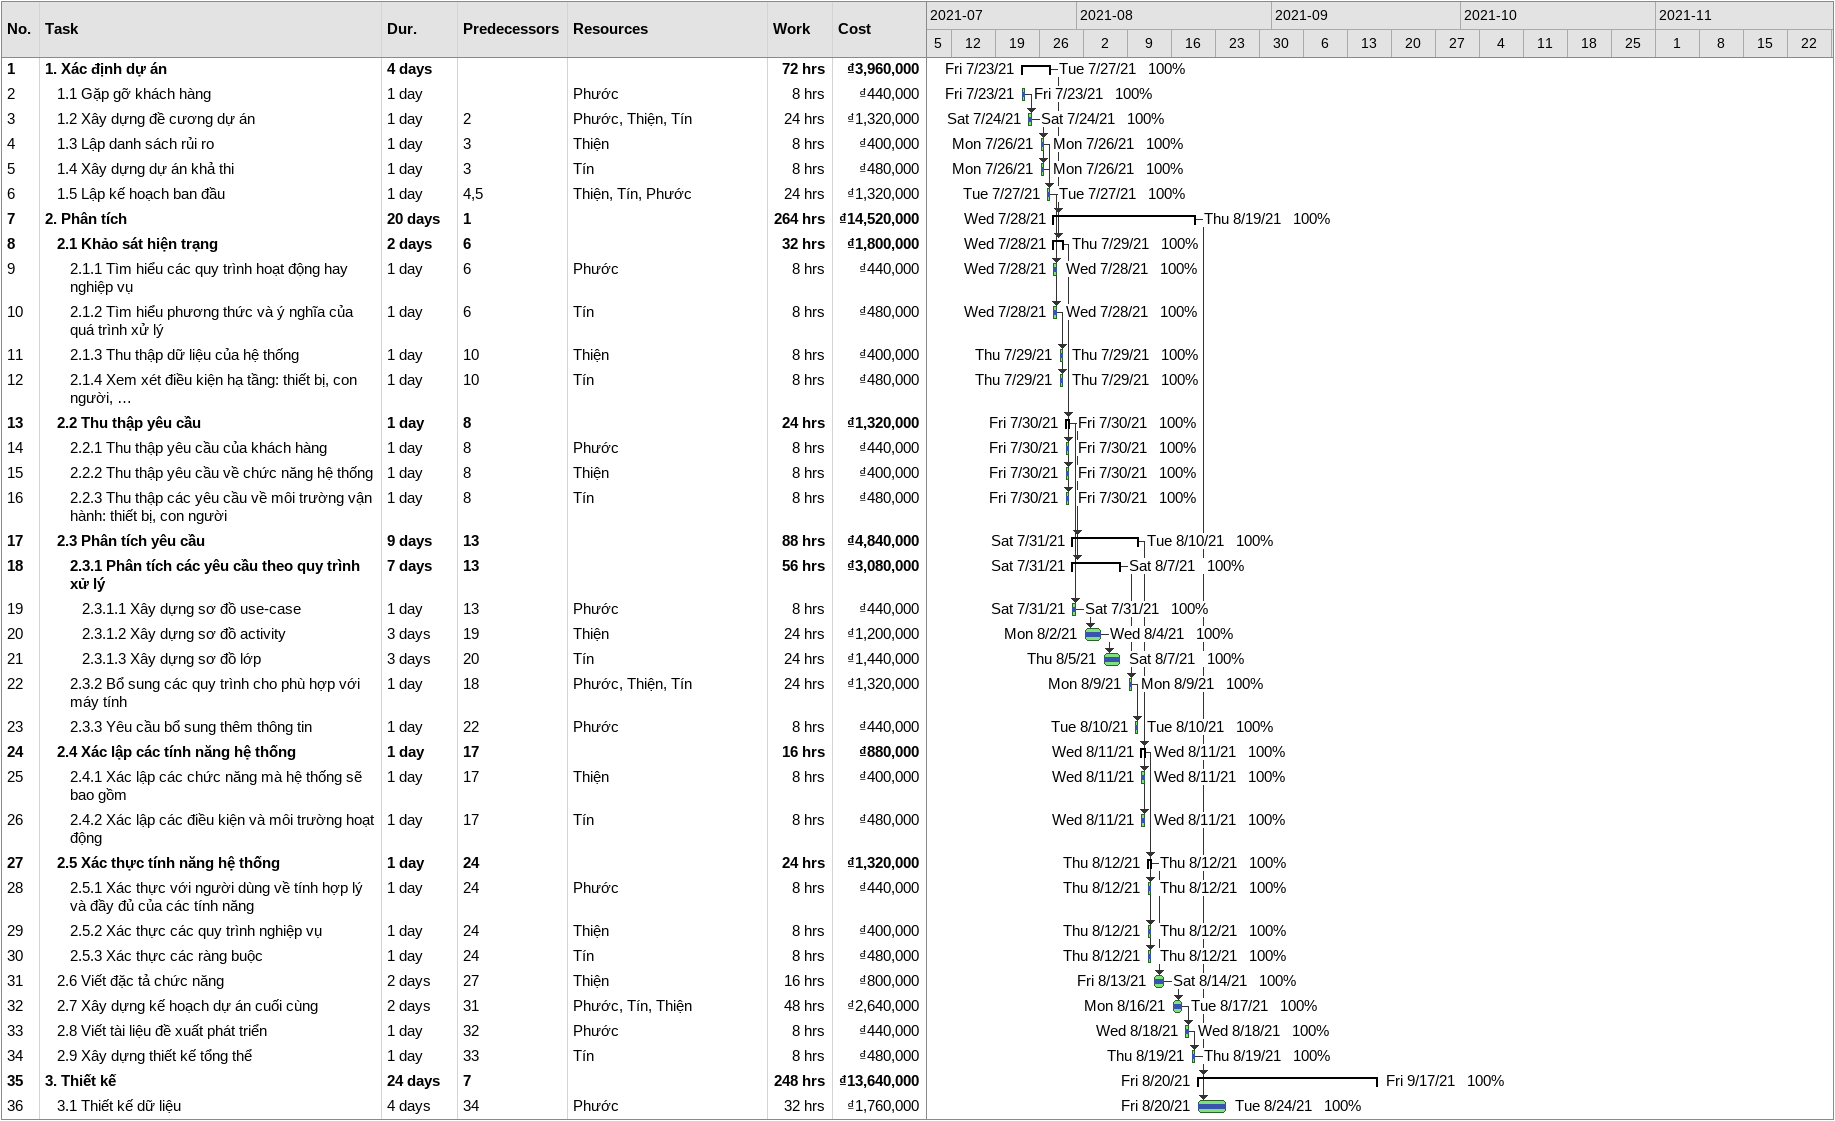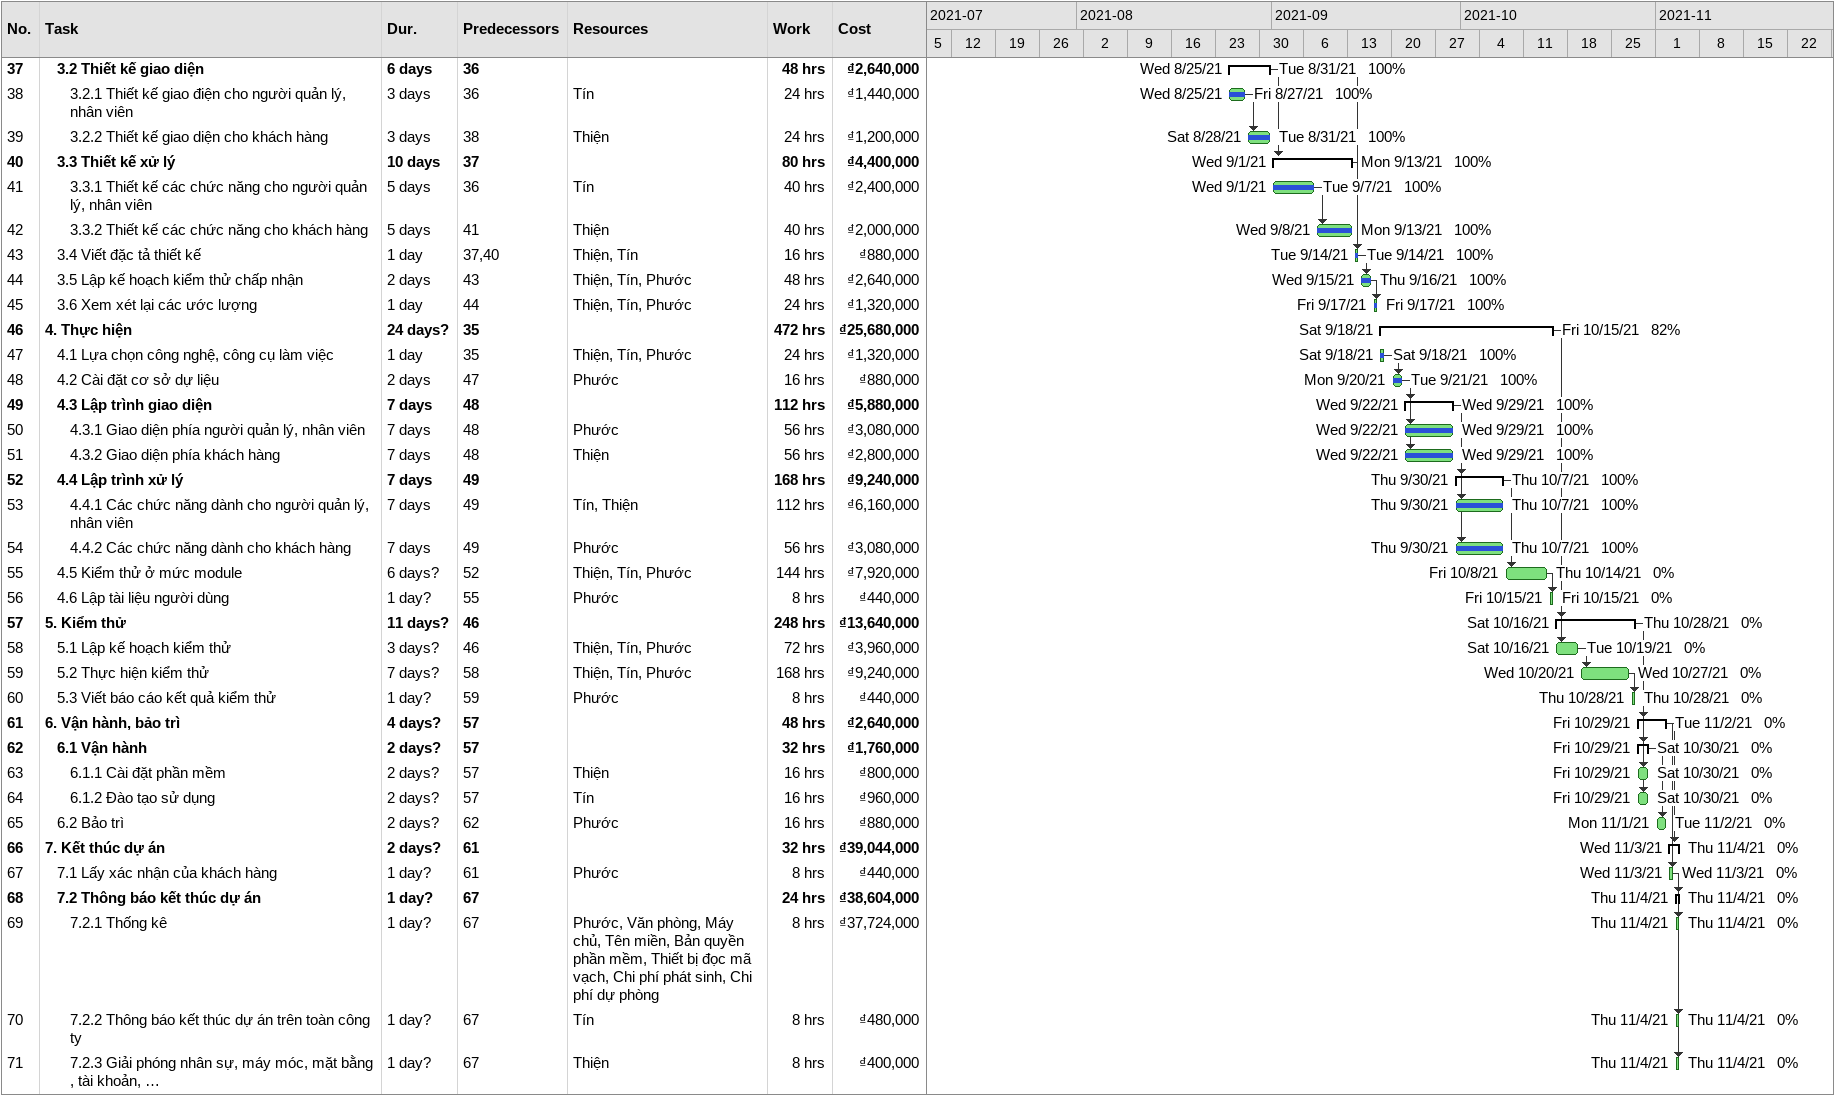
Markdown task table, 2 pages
| ID | Level | Task | Duration | Start | Finish | Predecessors | Resources | % complete | Work (h) | Cost (₫) |
|---|---|---|---|---|---|---|---|---|---|---|
| 1 | 1 | **1. Xác định dự án** | 4d | 2021-07-23 | 2021-07-27 |  |  | 100 | 72 | 3960000 |
| 2 | 2 | 1.1 Gặp gỡ khách hàng | 1d | 2021-07-23 | 2021-07-23 |  | Phước | 100 | 8 | 440000 |
| 3 | 2 | 1.2 Xây dựng đề cương dự án | 1d | 2021-07-24 | 2021-07-24 | 2 | Phước, Thiện, Tín | 100 | 24 | 1320000 |
| 4 | 2 | 1.3 Lập danh sách rủi ro | 1d | 2021-07-26 | 2021-07-26 | 3 | Thiện | 100 | 8 | 400000 |
| 5 | 2 | 1.4 Xây dựng dự án khả thi | 1d | 2021-07-26 | 2021-07-26 | 3 | Tín | 100 | 8 | 480000 |
| 6 | 2 | 1.5 Lập kế hoạch ban đầu | 1d | 2021-07-27 | 2021-07-27 | 4, 5 | Thiện, Tín, Phước | 100 | 24 | 1320000 |
| 7 | 1 | **2. Phân tích** | 20d | 2021-07-28 | 2021-08-19 | 1 |  | 100 | 264 | 14520000 |
| 8 | 2 | **2.1 Khảo sát hiện trạng** | 2d | 2021-07-28 | 2021-07-29 | 6 |  | 100 | 32 | 1800000 |
| 9 | 3 | 2.1.1 Tìm hiểu các quy trình hoạt động hay nghiệp vụ | 1d | 2021-07-28 | 2021-07-28 | 6 | Phước | 100 | 8 | 440000 |
| 10 | 3 | 2.1.2 Tìm hiểu phương thức và ý nghĩa của quá trình xử lý | 1d | 2021-07-28 | 2021-07-28 | 6 | Tín | 100 | 8 | 480000 |
| 11 | 3 | 2.1.3 Thu thập dữ liệu của hệ thống | 1d | 2021-07-29 | 2021-07-29 | 10 | Thiện | 100 | 8 | 400000 |
| 12 | 3 | 2.1.4 Xem xét điều kiện hạ tầng: thiết bị, con người, … | 1d | 2021-07-29 | 2021-07-29 | 10 | Tín | 100 | 8 | 480000 |
| 13 | 2 | **2.2 Thu thập yêu cầu** | 1d | 2021-07-30 | 2021-07-30 | 8 |  | 100 | 24 | 1320000 |
| 14 | 3 | 2.2.1 Thu thập yêu cầu của khách hàng | 1d | 2021-07-30 | 2021-07-30 | 8 | Phước | 100 | 8 | 440000 |
| 15 | 3 | 2.2.2 Thu thập yêu cầu về chức năng hệ thống | 1d | 2021-07-30 | 2021-07-30 | 8 | Thiện | 100 | 8 | 400000 |
| 16 | 3 | 2.2.3 Thu thập các yêu cầu về môi trường vận hành: thiết bị, con người | 1d | 2021-07-30 | 2021-07-30 | 8 | Tín | 100 | 8 | 480000 |
| 17 | 2 | **2.3 Phân tích yêu cầu** | 9d | 2021-07-31 | 2021-08-10 | 13 |  | 100 | 88 | 4840000 |
| 18 | 3 | **2.3.1 Phân tích các yêu cầu theo quy trình xử lý** | 7d | 2021-07-31 | 2021-08-07 | 13 |  | 100 | 56 | 3080000 |
| 19 | 4 | 2.3.1.1 Xây dựng sơ đồ use-case | 1d | 2021-07-31 | 2021-07-31 | 13 | Phước | 100 | 8 | 440000 |
| 20 | 4 | 2.3.1.2 Xây dựng sơ đồ activity | 3d | 2021-08-02 | 2021-08-04 | 19 | Thiện | 100 | 24 | 1200000 |
| 21 | 4 | 2.3.1.3 Xây dựng sơ đồ lớp | 3d | 2021-08-05 | 2021-08-07 | 20 | Tín | 100 | 24 | 1440000 |
| 22 | 3 | 2.3.2 Bổ sung các quy trình cho phù hợp với máy tính | 1d | 2021-08-09 | 2021-08-09 | 18 | Phước, Thiện, Tín | 100 | 24 | 1320000 |
| 23 | 3 | 2.3.3 Yêu cầu bổ sung thêm thông tin | 1d | 2021-08-10 | 2021-08-10 | 22 | Phước | 100 | 8 | 440000 |
| 24 | 2 | **2.4 Xác lập các tính năng hệ thống** | 1d | 2021-08-11 | 2021-08-11 | 17 |  | 100 | 16 | 880000 |
| 25 | 3 | 2.4.1 Xác lập các chức năng mà hệ thống sẽ bao gồm | 1d | 2021-08-11 | 2021-08-11 | 17 | Thiện | 100 | 8 | 400000 |
| 26 | 3 | 2.4.2 Xác lập các điều kiện và môi trường hoạt động | 1d | 2021-08-11 | 2021-08-11 | 17 | Tín | 100 | 8 | 480000 |
| 27 | 2 | **2.5 Xác thực tính năng hệ thống** | 1d | 2021-08-12 | 2021-08-12 | 24 |  | 100 | 24 | 1320000 |
| 28 | 3 | 2.5.1 Xác thực với người dùng về tính hợp lý và đầy đủ của các tính năng | 1d | 2021-08-12 | 2021-08-12 | 24 | Phước | 100 | 8 | 440000 |
| 29 | 3 | 2.5.2 Xác thực các quy trình nghiệp vụ | 1d | 2021-08-12 | 2021-08-12 | 24 | Thiện | 100 | 8 | 400000 |
| 30 | 3 | 2.5.3 Xác thực các ràng buộc | 1d | 2021-08-12 | 2021-08-12 | 24 | Tín | 100 | 8 | 480000 |
| 31 | 2 | 2.6 Viết đặc tả chức năng | 2d | 2021-08-13 | 2021-08-14 | 27 | Thiện | 100 | 16 | 800000 |
| 32 | 2 | 2.7 Xây dựng kế hoạch dự án cuối cùng | 2d | 2021-08-16 | 2021-08-17 | 31 | Phước, Tín, Thiện | 100 | 48 | 2640000 |
| 33 | 2 | 2.8 Viết tài liệu đề xuất phát triển | 1d | 2021-08-18 | 2021-08-18 | 32 | Phước | 100 | 8 | 440000 |
| 34 | 2 | 2.9 Xây dựng thiết kế tổng thể | 1d | 2021-08-19 | 2021-08-19 | 33 | Tín | 100 | 8 | 480000 |
| 35 | 1 | **3. Thiết kế** | 24d | 2021-08-20 | 2021-09-17 | 7 |  | 100 | 248 | 13640000 |
| 36 | 2 | 3.1 Thiết kế dữ liệu | 4d | 2021-08-20 | 2021-08-24 | 34 | Phước | 100 | 32 | 1760000 |
| 37 | 2 | **3.2 Thiết kế giao diện** | 6d | 2021-08-25 | 2021-08-31 | 36 |  | 100 | 48 | 2640000 |
| 38 | 3 | 3.2.1 Thiết kế giao điện cho người quản lý, nhân viên | 3d | 2021-08-25 | 2021-08-27 | 36 | Tín | 100 | 24 | 1440000 |
| 39 | 3 | 3.2.2 Thiết kế giao diện cho khách hàng | 3d | 2021-08-28 | 2021-08-31 | 38 | Thiện | 100 | 24 | 1200000 |
| 40 | 2 | **3.3 Thiết kế xử lý** | 10d | 2021-09-01 | 2021-09-13 | 37 |  | 100 | 80 | 4400000 |
| 41 | 3 | 3.3.1 Thiết kế các chức năng cho người quản lý, nhân viên | 5d | 2021-09-01 | 2021-09-07 | 36 | Tín | 100 | 40 | 2400000 |
| 42 | 3 | 3.3.2 Thiết kế các chức năng cho khách hàng | 5d | 2021-09-08 | 2021-09-13 | 41 | Thiện | 100 | 40 | 2000000 |
| 43 | 2 | 3.4 Viết đặc tả thiết kế | 1d | 2021-09-14 | 2021-09-14 | 37, 40 | Thiện, Tín | 100 | 16 | 880000 |
| 44 | 2 | 3.5 Lập kế hoạch kiểm thử chấp nhận | 2d | 2021-09-15 | 2021-09-16 | 43 | Thiện, Tín, Phước | 100 | 48 | 2640000 |
| 45 | 2 | 3.6 Xem xét lại các ước lượng | 1d | 2021-09-17 | 2021-09-17 | 44 | Thiện, Tín, Phước | 100 | 24 | 1320000 |
| 46 | 1 | **4. Thực hiện** | 24d? | 2021-09-18 | 2021-10-15 | 35 |  | 82 | 472 | 25680000 |
| 47 | 2 | 4.1 Lựa chọn công nghệ, công cụ làm việc | 1d | 2021-09-18 | 2021-09-18 | 35 | Thiện, Tín, Phước | 100 | 24 | 1320000 |
| 48 | 2 | 4.2 Cài đặt cơ sở dự liệu | 2d | 2021-09-20 | 2021-09-21 | 47 | Phước | 100 | 16 | 880000 |
| 49 | 2 | **4.3 Lập trình giao diện** | 7d | 2021-09-22 | 2021-09-29 | 48 |  | 100 | 112 | 5880000 |
| 50 | 3 | 4.3.1 Giao diện phía người quản lý, nhân viên | 7d | 2021-09-22 | 2021-09-29 | 48 | Phước | 100 | 56 | 3080000 |
| 51 | 3 | 4.3.2 Giao diện phía khách hàng | 7d | 2021-09-22 | 2021-09-29 | 48 | Thiện | 100 | 56 | 2800000 |
| 52 | 2 | **4.4 Lập trình xử lý** | 7d | 2021-09-30 | 2021-10-07 | 49 |  | 100 | 168 | 9240000 |
| 53 | 3 | 4.4.1 Các chức năng dành cho người quản lý, nhân viên | 7d | 2021-09-30 | 2021-10-07 | 49 | Tín, Thiện | 100 | 112 | 6160000 |
| 54 | 3 | 4.4.2 Các chức năng dành cho khách hàng | 7d | 2021-09-30 | 2021-10-07 | 49 | Phước | 100 | 56 | 3080000 |
| 55 | 2 | 4.5 Kiểm thử ở mức module | 6d? | 2021-10-08 | 2021-10-14 | 52 | Thiện, Tín, Phước | 0 | 144 | 7920000 |
| 56 | 2 | 4.6 Lập tài liệu người dùng | 1d? | 2021-10-15 | 2021-10-15 | 55 | Phước | 0 | 8 | 440000 |
| 57 | 1 | **5. Kiểm thử** | 11d? | 2021-10-16 | 2021-10-28 | 46 |  | 0 | 248 | 13640000 |
| 58 | 2 | 5.1 Lập kế hoạch kiểm thử | 3d? | 2021-10-16 | 2021-10-19 | 46 | Thiện, Tín, Phước | 0 | 72 | 3960000 |
| 59 | 2 | 5.2 Thực hiện kiểm thử | 7d? | 2021-10-20 | 2021-10-27 | 58 | Thiện, Tín, Phước | 0 | 168 | 9240000 |
| 60 | 2 | 5.3 Viết báo cáo kết quả kiểm thử | 1d? | 2021-10-28 | 2021-10-28 | 59 | Phước | 0 | 8 | 440000 |
| 61 | 1 | **6. Vận hành, bảo trì** | 4d? | 2021-10-29 | 2021-11-02 | 57 |  | 0 | 48 | 2640000 |
| 62 | 2 | **6.1 Vận hành** | 2d? | 2021-10-29 | 2021-10-30 | 57 |  | 0 | 32 | 1760000 |
| 63 | 3 | 6.1.1 Cài đặt phần mềm | 2d? | 2021-10-29 | 2021-10-30 | 57 | Thiện | 0 | 16 | 800000 |
| 64 | 3 | 6.1.2 Đào tạo sử dụng | 2d? | 2021-10-29 | 2021-10-30 | 57 | Tín | 0 | 16 | 960000 |
| 65 | 2 | 6.2 Bảo trì | 2d? | 2021-11-01 | 2021-11-02 | 62 | Phước | 0 | 16 | 880000 |
| 66 | 1 | **7. Kết thúc dự án** | 2d? | 2021-11-03 | 2021-11-04 | 61 |  | 0 | 32 | 39044000 |
| 67 | 2 | 7.1 Lấy xác nhận của khách hàng | 1d? | 2021-11-03 | 2021-11-03 | 61 | Phước | 0 | 8 | 440000 |
| 68 | 2 | **7.2 Thông báo kết thúc dự án** | 1d? | 2021-11-04 | 2021-11-04 | 67 |  | 0 | 24 | 38604000 |
| 69 | 3 | 7.2.1 Thống kê | 1d? | 2021-11-04 | 2021-11-04 | 67 | Phước, Văn phòng, Máy chủ, Tên miền, Bản quyền phần mềm, Thiết bị đọc mã vạch, Chi phí phát sinh, Chi phí dự phòng | 0 | 8 | 37724000 |
| 70 | 3 | 7.2.2 Thông báo kết thúc dự án trên toàn công ty | 1d? | 2021-11-04 | 2021-11-04 | 67 | Tín | 0 | 8 | 480000 |
| 71 | 3 | 7.2.3 Giải phóng nhân sự, máy móc, mặt bằng , tài khoản, … | 1d? | 2021-11-04 | 2021-11-04 | 67 | Thiện | 0 | 8 | 400000 |
